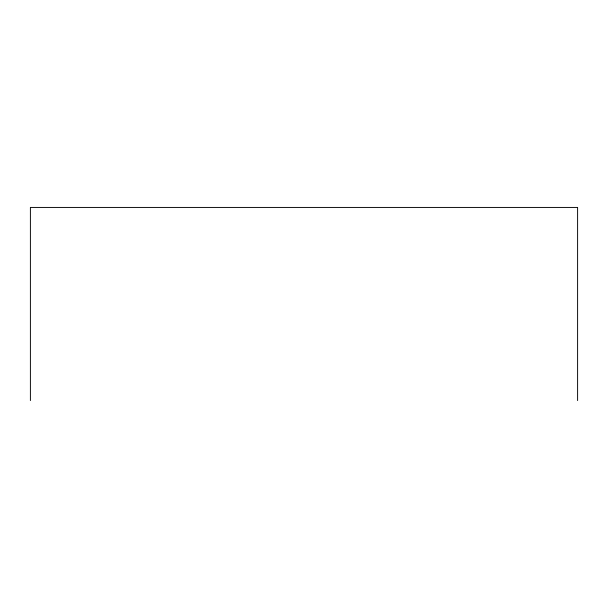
<?xml version="1.0" encoding="UTF-8"?>
<svg xmlns="http://www.w3.org/2000/svg" width="608" height="608" viewBox="0 0 608 608"><rect width="100%" height="100%" fill="white"/><g stroke="black" fill="none" stroke-linecap="round" stroke-linejoin="round"><path stroke-width="0.91" d="M577.6 400.566L577.6 207.434L30.4 207.434L30.4 400.566"/></g></svg>
